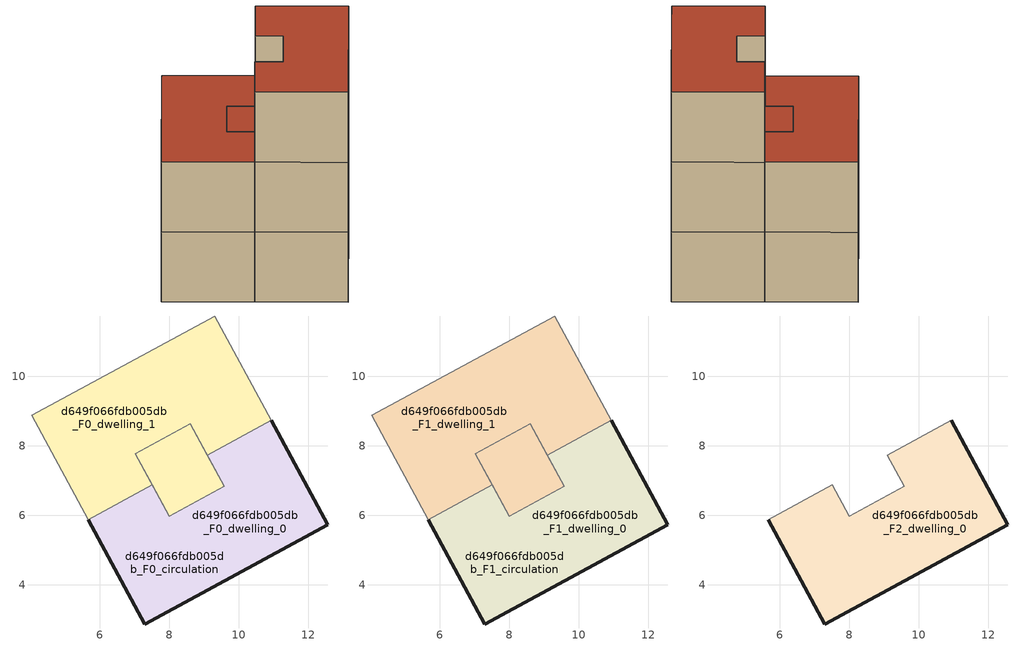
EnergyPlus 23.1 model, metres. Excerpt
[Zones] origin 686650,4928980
d649f066fdb005db_F0_dwelling_0
 floor ground (EU_floor_Construction): 8.6,8.63 9.09,7.73 9.58,6.83 8,5.97 7.02,7.77 z0; 10.94,8.74 12.57,5.73 7.3,2.87 5.67,5.87 7.51,6.87 8,5.97 9.58,6.83 9.09,7.73 z0
 wall outside (EU_wall_Construction): 5.67,5.87 7.3,2.87 12.57,5.73 10.94,8.74 z0:3
 wall adiabatic (EU_wall_Construction): 9.09,7.73 9.58,6.83 8,5.97 7.51,6.87 z0:3
 wall to d649f066fdb005db_F0_dwelling_1 (EU_wall_Construction): 10.94,8.74 9.09,7.73 / 7.51,6.87 5.67,5.87 z0:3
d649f066fdb005db_F0_dwelling_1
 floor ground (EU_floor_Construction): 8.6,8.63 9.09,7.73 9.58,6.83 8,5.97 7.02,7.77 z0; 9.31,11.74 10.94,8.74 9.09,7.73 8.6,8.63 7.02,7.77 7.51,6.87 5.67,5.87 4.04,8.87 z0
 wall adiabatic (EU_wall_Construction): 7.51,6.87 7.02,7.77 8.6,8.63 9.09,7.73 / 10.94,8.74 9.31,11.74 4.04,8.87 5.67,5.87 z0:3
d649f066fdb005db_F0_circulation
 floor ground (EU_floor_Construction): 10.94,8.74 12.57,5.73 7.3,2.87 5.67,5.87 7.51,6.87 8,5.97 9.58,6.83 9.09,7.73 z0; 8.6,8.63 9.09,7.73 9.58,6.83 8,5.97 7.51,6.87 7.02,7.77 z0; 9.31,11.74 10.94,8.74 9.09,7.73 8.6,8.63 7.02,7.77 7.51,6.87 5.67,5.87 4.04,8.87 z0
 wall adiabatic (EU_wall_Construction): 8.6,8.63 7.02,7.77 8,5.97 9.58,6.83 8.6,8.63 z0:3
d649f066fdb005db_F1_dwelling_0
 floor outside (EU_floor_Construction): 10.94,8.74 12.57,5.73 7.3,2.87 5.67,5.87 7.51,6.87 8,5.97 9.58,6.83 9.09,7.73 z3; 8.6,8.63 9.09,7.73 9.58,6.83 8,5.97 7.02,7.77 z3
 wall outside (EU_wall_Construction): 5.67,5.87 7.3,2.87 12.57,5.73 10.94,8.74 z3:6
 wall adiabatic (EU_wall_Construction): 9.09,7.73 9.58,6.83 8,5.97 7.51,6.87 z3:6
 wall to d649f066fdb005db_F1_dwelling_1 (EU_wall_Construction): 10.94,8.74 9.09,7.73 / 7.51,6.87 5.67,5.87 z3:6
 roof outside (EU_floor_Construction): 9.58,6.83 9.09,7.73 8.6,8.63 7.02,7.77 8,5.97 z6
d649f066fdb005db_F1_dwelling_1
 floor to d649f066fdb005db_F0_dwelling_1 (EU_floor_Construction): 9.31,11.74 10.94,8.74 9.09,7.73 8.6,8.63 7.02,7.77 7.51,6.87 5.67,5.87 4.04,8.87 z3; 8.6,8.63 9.09,7.73 9.58,6.83 8,5.97 7.02,7.77 z3
 wall adiabatic (EU_wall_Construction): 7.51,6.87 7.02,7.77 8.6,8.63 9.09,7.73 / 10.94,8.74 9.31,11.74 4.04,8.87 5.67,5.87 z3:6
 roof outside (EU_roof_Construction): 9.09,7.73 10.94,8.74 9.31,11.74 4.04,8.87 5.67,5.87 7.51,6.87 7.02,7.77 8.6,8.63 z6; 9.58,6.83 9.09,7.73 8.6,8.63 7.02,7.77 8,5.97 z6
d649f066fdb005db_F1_circulation
 floor outside (EU_floor_Construction): 9.31,11.74 10.94,8.74 9.09,7.73 8.6,8.63 7.02,7.77 7.51,6.87 5.67,5.87 4.04,8.87 z3
 floor to d649f066fdb005db_F0_circulation (EU_floor_Construction): 10.94,8.74 12.57,5.73 7.3,2.87 5.67,5.87 7.51,6.87 8,5.97 9.58,6.83 9.09,7.73 z3; 8.6,8.63 9.09,7.73 9.58,6.83 8,5.97 7.51,6.87 7.02,7.77 z3
 wall adiabatic (EU_wall_Construction): 8.6,8.63 7.02,7.77 8,5.97 9.58,6.83 8.6,8.63 z3:6
 roof outside (EU_roof_Construction): 12.57,5.73 10.94,8.74 9.09,7.73 9.58,6.83 8,5.97 7.51,6.87 5.67,5.87 7.3,2.87 z6; 9.58,6.83 9.09,7.73 8.6,8.63 7.02,7.77 7.51,6.87 8,5.97 z6; 9.09,7.73 10.94,8.74 9.31,11.74 4.04,8.87 5.67,5.87 7.51,6.87 7.02,7.77 8.6,8.63 z6
d649f066fdb005db_F2_dwelling_0
 floor to d649f066fdb005db_F1_dwelling_0 (EU_floor_Construction): 10.94,8.74 12.57,5.73 7.3,2.87 5.67,5.87 7.51,6.87 8,5.97 9.58,6.83 9.09,7.73 z6
 wall outside (EU_wall_Construction): 5.67,5.87 7.3,2.87 12.57,5.73 10.94,8.74 z6:9
 wall adiabatic (EU_wall_Construction): 10.94,8.74 9.09,7.73 9.58,6.83 8,5.97 7.51,6.87 5.67,5.87 z6:9
 roof outside (EU_roof_Construction): 12.57,5.73 10.94,8.74 9.09,7.73 9.58,6.83 8,5.97 7.51,6.87 5.67,5.87 7.3,2.87 z9
[Building]
EU S2 Campaign: North Axis=0; Terrain=City; Solar Distribution=FullExterior
[Site:Location]
Bologna: Latitude=44.5; Longitude=11.25; Time Zone=1; Elevation=37
[SizingPeriod:WeatherFileDays]
AnnualSizingPeriod: Begin Month=1; Begin Day of Month=1; End Month=12; End Day of Month=31; Day of Week for Start Day=Monday; Use Weather File Daylight Saving Period=No; Use Weather File Rain and Snow Indicators=No
[MATERIAL]
EU_InternalMass_Material: Roughness=MediumRough; Thickness=0.1; Conductivity=1; Density=1800; Specific Heat=900; Thermal Absorptance=0.9; Solar Absorptance=0.7; Visible Absorptance=0.7
[MATERIAL:NOMASS] Roughness=MediumRough; Thermal Absorptance=0.9; Solar Absorptance=0.7; Visible Absorptance=0.7
Name | Thermal Resistance
EU_wall_NoMass | 0.937881
EU_roof_NoMass | 0.548572
EU_floor_NoMass | 0.71348
[CONSTRUCTION]
EU_wall_Construction: EU_wall_NoMass
EU_roof_Construction: EU_roof_NoMass
EU_floor_Construction: EU_floor_NoMass
EU_InternalMass_Construction: EU_InternalMass_Material
[ZONE] Type=1; Multiplier=1; Ceiling Height=autocalculate; Floor Area=autocalculate; Part of Total Floor Area=Yes
Name | Volume
d649f066fdb005db_F0_dwelling_0 | 66.999
d649f066fdb005db_F1_dwelling_0 | 66.9998
d649f066fdb005db_F2_dwelling_0 | 55.9343
d649f066fdb005db_F0_dwelling_1 | 66.9983
d649f066fdb005db_F1_dwelling_1 | 66.9976
d649f066fdb005db_F0_circulation; d649f066fdb005db_F1_circulation | 122.931
[INTERNALMASS] Construction=EU_InternalMass_Construction
Name | Zone or ZoneList | Surface Area
d649f066fdb005db_F0_dwelling_0_EU_InternalMass | d649f066fdb005db_F0_dwelling_0 | 18.6447
d649f066fdb005db_F0_dwelling_1_EU_InternalMass | d649f066fdb005db_F0_dwelling_1 | 18.6447
d649f066fdb005db_F1_dwelling_0_EU_InternalMass | d649f066fdb005db_F1_dwelling_0 | 18.6447
d649f066fdb005db_F1_dwelling_1_EU_InternalMass | d649f066fdb005db_F1_dwelling_1 | 18.6447
d649f066fdb005db_F2_dwelling_0_EU_InternalMass | d649f066fdb005db_F2_dwelling_0 | 40.9773
[OTHEREQUIPMENT] Fuel Type=Electricity; Design Level Calculation Method=Watts/Area; Power per Zone Floor Area=1; Fraction Latent=0; Fraction Radiant=0; Fraction Lost=0; Carbon Dioxide Generation Rate=0; EndUse Subcategory=EU_Step8_InternalGains
Name | Zone or ZoneList or Space or SpaceList | Schedule
EU_Step8_InternalGain_d649f066fdb005db_F0_dwelling_0_f000 | d649f066fdb005db_F0_dwelling_0 | EU_Step8_GainSchedule_d649f066fdb005db_F0_dwelling_0_f000
EU_Step8_InternalGain_d649f066fdb005db_F0_dwelling_1_f000 | d649f066fdb005db_F0_dwelling_1 | EU_Step8_GainSchedule_d649f066fdb005db_F0_dwelling_1_f000
EU_Step8_InternalGain_d649f066fdb005db_F1_dwelling_0_f000 | d649f066fdb005db_F1_dwelling_0 | EU_Step8_GainSchedule_d649f066fdb005db_F1_dwelling_0_f000
EU_Step8_InternalGain_d649f066fdb005db_F1_dwelling_1_f000 | d649f066fdb005db_F1_dwelling_1 | EU_Step8_GainSchedule_d649f066fdb005db_F1_dwelling_1_f000
EU_Step8_InternalGain_d649f066fdb005db_F2_dwelling_0_f000 | d649f066fdb005db_F2_dwelling_0 | EU_Step8_GainSchedule_d649f066fdb005db_F2_dwelling_0_f000
[ZONEINFILTRATION:DESIGNFLOWRATE] Schedule=EU_AlwaysOn; Design Flow Rate Calculation Method=Flow/Area; Flow Rate per Floor Area=0.0005; Constant Term Coefficient=1; Temperature Term Coefficient=0; Velocity Term Coefficient=0; Velocity Squared Term Coefficient=0
Name | Zone or ZoneList or Space or SpaceList
EU_Circulation_Infiltration_d649f066fdb005db_F0_circulation | d649f066fdb005db_F0_circulation
EU_Circulation_Infiltration_d649f066fdb005db_F1_circulation | d649f066fdb005db_F1_circulation
[ZONEVENTILATION:DESIGNFLOWRATE] Schedule=EU_AlwaysOn; Design Flow Rate Calculation Method=AirChanges/Hour; Air Changes per Hour=0.687892; Ventilation Type=Natural; Fan Pressure Rise=0; Fan Total Efficiency=1; Constant Term Coefficient=1; Temperature Term Coefficient=0; Velocity Term Coefficient=0; Velocity Squared Term Coefficient=0; Minimum Indoor Temperature=-100; Maximum Indoor Temperature=100; Delta Temperature=-100; Minimum Outdoor Temperature=-100; Maximum Outdoor Temperature=100; Maximum Wind Speed=40
Name | Zone or ZoneList or Space or SpaceList
EU_ConstantAir_d649f066fdb005db_F0_dwelling_0 | d649f066fdb005db_F0_dwelling_0
EU_ConstantAir_d649f066fdb005db_F0_dwelling_1 | d649f066fdb005db_F0_dwelling_1
EU_ConstantAir_d649f066fdb005db_F1_dwelling_0 | d649f066fdb005db_F1_dwelling_0
EU_ConstantAir_d649f066fdb005db_F1_dwelling_1 | d649f066fdb005db_F1_dwelling_1
EU_ConstantAir_d649f066fdb005db_F2_dwelling_0 | d649f066fdb005db_F2_dwelling_0
[HVACTEMPLATE:THERMOSTAT] Constant Heating Setpoint=20; Constant Cooling Setpoint=50
EU_HeatOnly_d649f066fdb005db_F0_dwelling_0; EU_HeatOnly_d649f066fdb005db_F0_dwelling_1; EU_HeatOnly_d649f066fdb005db_F1_dwelling_0; EU_HeatOnly_d649f066fdb005db_F1_dwelling_1; EU_HeatOnly_d649f066fdb005db_F2_dwelling_0
[HVACTEMPLATE:ZONE:IDEALLOADSAIRSYSTEM] System Availability Schedule=EU_AlwaysOn; Maximum Heating Supply Air Temperature=50; Minimum Cooling Supply Air Temperature=13; Maximum Heating Supply Air Humidity Ratio=0.0156; Minimum Cooling Supply Air Humidity Ratio=0.0077; Heating Limit=NoLimit; Cooling Limit=NoLimit; Heating Availability Schedule=EU_AlwaysOn; Cooling Availability Schedule=EU_CoolingOff; Dehumidification Control Type=ConstantSensibleHeatRatio; Cooling Sensible Heat Ratio=0.7; Dehumidification Setpoint=60; Humidification Control Type=None; Humidification Setpoint=30; Outdoor Air Method=None; Outdoor Air Flow Rate per Person=0.00944; Outdoor Air Flow Rate per Zone Floor Area=0; Outdoor Air Flow Rate per Zone=0; Demand Controlled Ventilation Type=None; Outdoor Air Economizer Type=NoEconomizer; Heat Recovery Type=None; Sensible Heat Recovery Effectiveness=0.7; Latent Heat Recovery Effectiveness=0.65
Name | Template Thermostat
d649f066fdb005db_F0_dwelling_0 | EU_HeatOnly_d649f066fdb005db_F0_dwelling_0
d649f066fdb005db_F0_dwelling_1 | EU_HeatOnly_d649f066fdb005db_F0_dwelling_1
d649f066fdb005db_F1_dwelling_0 | EU_HeatOnly_d649f066fdb005db_F1_dwelling_0
d649f066fdb005db_F1_dwelling_1 | EU_HeatOnly_d649f066fdb005db_F1_dwelling_1
d649f066fdb005db_F2_dwelling_0 | EU_HeatOnly_d649f066fdb005db_F2_dwelling_0
[SIZING:ZONE] Zone Cooling Design Supply Air Temperature Input Method=SupplyAirTemperature; Zone Cooling Design Supply Air Temperature=13; Zone Heating Design Supply Air Temperature Input Method=SupplyAirTemperature; Zone Heating Design Supply Air Temperature=50; Zone Cooling Design Supply Air Humidity Ratio=0.008; Zone Heating Design Supply Air Humidity Ratio=0.008; Cooling Design Air Flow Method=DesignDay; Cooling Design Air Flow Rate=0; Cooling Minimum Air Flow per Zone Floor Area=0.000762; Cooling Minimum Air Flow=0; Cooling Minimum Air Flow Fraction=0.2; Heating Design Air Flow Method=DesignDay; Heating Design Air Flow Rate=0; Heating Maximum Air Flow per Zone Floor Area=0.002032; Heating Maximum Air Flow=0.141576; Heating Maximum Air Flow Fraction=0.3; Account for Dedicated Outdoor Air System=No; Dedicated Outdoor Air System Control Strategy=NeutralSupplyAir; Dedicated Outdoor Air Low Setpoint Temperature for Design=autosize; Dedicated Outdoor Air High Setpoint Temperature for Design=autosize; Zone Load Sizing Method=Sensible Load Only No Latent Load; Zone Latent Cooling Design Supply Air Humidity Ratio Input Method=HumidityRatioDifference; Zone Cooling Design Supply Air Humidity Ratio Difference=0.005; Zone Latent Heating Design Supply Air Humidity Ratio Input Method=HumidityRatioDifference; Zone Humidification Design Supply Air Humidity Ratio Difference=0.005
d649f066fdb005db_F0_dwelling_0; d649f066fdb005db_F0_dwelling_1; d649f066fdb005db_F1_dwelling_0; d649f066fdb005db_F1_dwelling_1; d649f066fdb005db_F2_dwelling_0
[SCHEDULE:CONSTANT]
Name | Hourly Value
EU_AlwaysOn | 1
EU_CoolingOff | 0
[SCHEDULE:FILE] Column Number=1; Rows to Skip at Top=0; Number of Hours of Data=8760; Column Separator=Comma; Interpolate to Timestep=No; Minutes per Item=60; Adjust Schedule for Daylight Savings=Yes
Name | File
EU_Step8_GainSchedule_d649f066fdb005db_F0_dwelling_0_f000 | ../../schedules/d649f066fdb005db/d649f066fdb005db_F0_dwelling_0_f000_gain.csv
EU_Step8_GainSchedule_d649f066fdb005db_F0_dwelling_1_f000 | ../../schedules/d649f066fdb005db/d649f066fdb005db_F0_dwelling_1_f000_gain.csv
EU_Step8_GainSchedule_d649f066fdb005db_F1_dwelling_0_f000 | ../../schedules/d649f066fdb005db/d649f066fdb005db_F1_dwelling_0_f000_gain.csv
EU_Step8_GainSchedule_d649f066fdb005db_F1_dwelling_1_f000 | ../../schedules/d649f066fdb005db/d649f066fdb005db_F1_dwelling_1_f000_gain.csv
EU_Step8_GainSchedule_d649f066fdb005db_F2_dwelling_0_f000 | ../../schedules/d649f066fdb005db/d649f066fdb005db_F2_dwelling_0_f000_gain.csv
